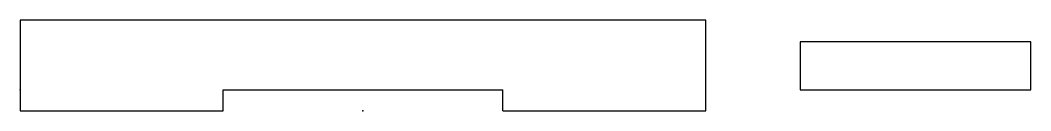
# Model space of a CAD drawing. Header units: millimetres. Extents: x 0 to 145, y -3 to 10.
import ezdxf

# ---------------------------------------------------------------- set-up
doc = ezdxf.new("R2010")
doc.units = ezdxf.units.MM
doc.header["$MEASUREMENT"] = 0
doc.layers.add('Railings v2_Sketch1', color=7, linetype='Continuous')

msp = doc.modelspace()

# ---------------------------------------------------------------- linework, layer by layer
at = {"layer": 'Railings v2_Sketch1'}
for p, q in [((98.1, 10), (0, 10)), ((0, 10), (0, 0)), ((98.1, 0), (98.1, 10)), ((144.63, 6.89), (111.6, 6.89)), ((111.6, 6.89), (111.6, 0)), ((144.63, 0), (144.63, 6.89)), ((0, 0), (0, -3)), ((29.05, 0), (69.05, 0)), ((29.05, -3), (29.05, 0)), ((69.05, -3), (69.05, 0)), ((98.1, -3), (98.1, 0)), ((111.6, 0), (144.63, 0)), ((0, -3), (29.05, -3)), ((69.05, -3), (98.1, -3))]:
    msp.add_line(p, q, dxfattribs=at)
for p in [(0, 0), (49.05, -3)]:
    msp.add_point(p, dxfattribs=at)

doc.saveas('drawing.dxf')
